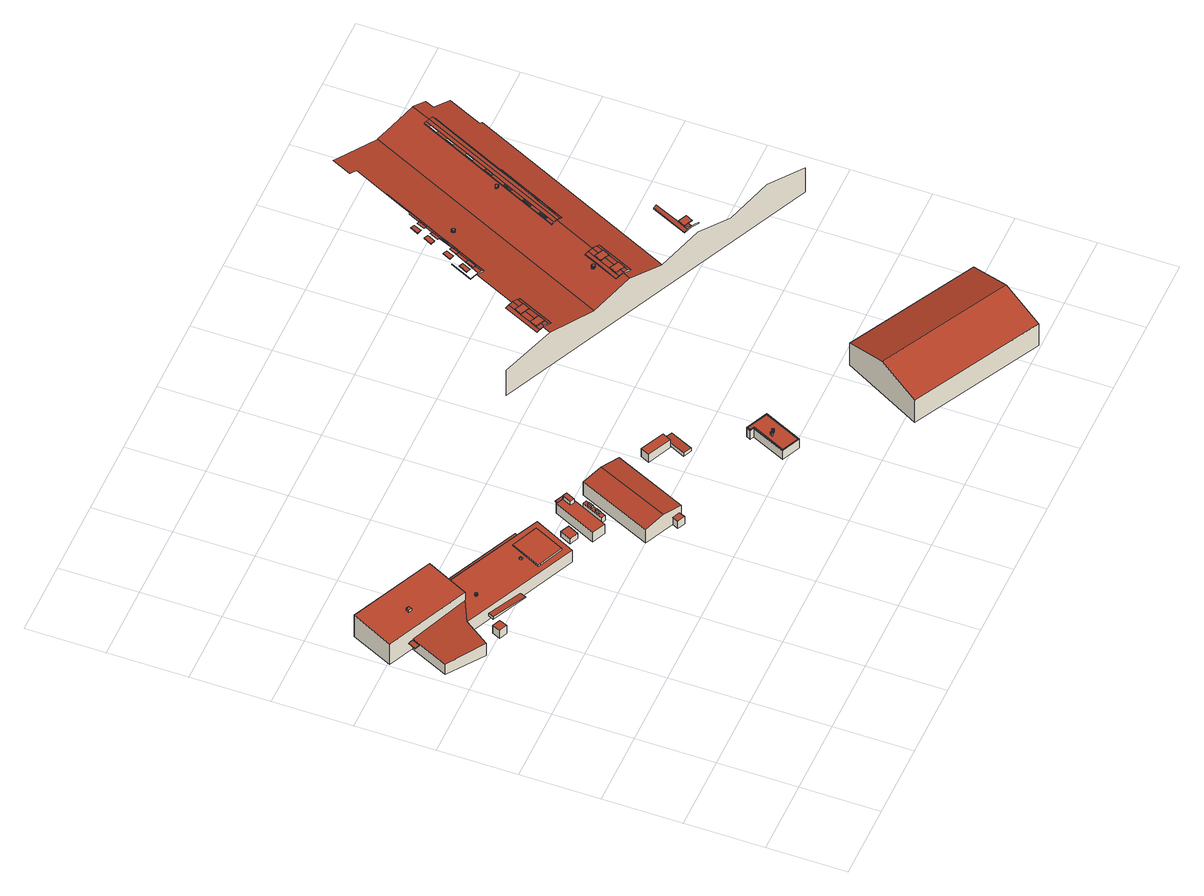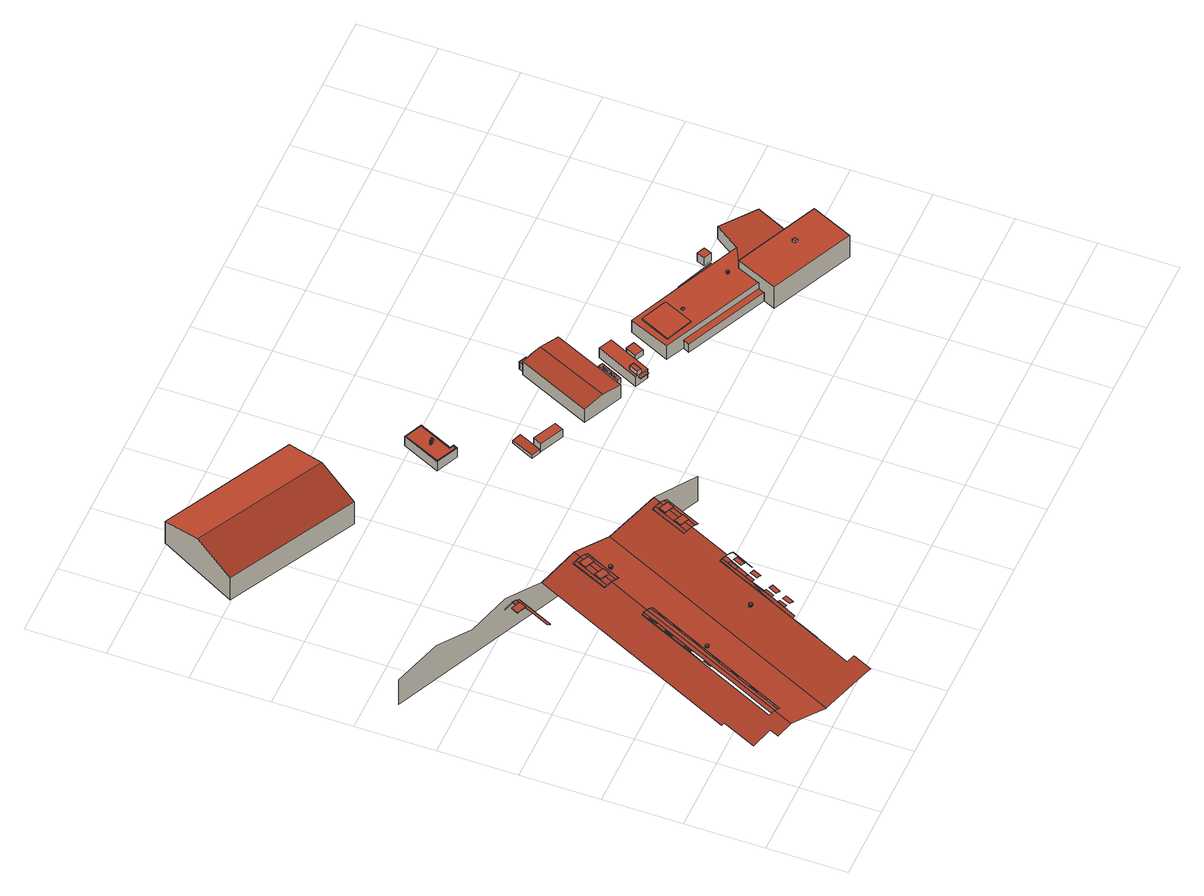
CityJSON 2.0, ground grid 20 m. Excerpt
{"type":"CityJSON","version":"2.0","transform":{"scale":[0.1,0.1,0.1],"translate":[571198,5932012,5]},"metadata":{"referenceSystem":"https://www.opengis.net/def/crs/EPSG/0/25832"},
"CityObjects":{
"building1":{"type":"Building","attributes":{"Grundfläche 2D":"4.786642","Grundhöhe NN":"6.213"},"geometry":[{"type":"Solid","lod":"3","boundaries":[[[[0,1,2,3]],[[4,5,3,2]],[[5,6,0,3]],[[6,7,1,0]],[[7,4,2,1]],[[7,6,5,4]]]],"semantics":{"surfaces":[{"type":"RoofSurface"},{"type":"WallSurface"},{"type":"GroundSurface"}],"values":[[0,1,1,1,1,2]]}}]},
"building2":{"type":"Building","attributes":{"Grundfläche 2D":"272.216123","Grundhöhe NN":"6.287"},"children":["building2-1","building2-2"],"geometry":[{"type":"Solid","lod":"3","boundaries":[[[[8,9,10,11]],[[11,10,12,13]],[[8,11,13,14]],[[9,8,14,15]],[[10,9,15,12]],[[14,13,12,15]]]],"semantics":{"surfaces":[{"type":"RoofSurface"},{"type":"WallSurface"},{"type":"GroundSurface"}],"values":[[0,1,1,1,1,2]]}}]},
"building2-1":{"type":"BuildingInstallation","parents":["building2"],"geometry":[{"type":"MultiSurface","lod":"3","boundaries":[[[16,17,18,19]],[[19,18,20,21]],[[16,19,21,22]],[[17,16,22,23]],[[18,17,23,20]]],"semantics":{"surfaces":[{"type":"RoofSurface"},{"type":"WallSurface"}],"values":[0,1,1,1,1]}}]},
"building2-2":{"type":"BuildingInstallation","parents":["building2"],"geometry":[{"type":"MultiSurface","lod":"3","boundaries":[[[24,25,26,27]],[[28,29,24,27]],[[30,28,27,26]],[[29,31,25,24]],[[31,30,26,25]],[[31,29,28,30]]],"semantics":{"surfaces":[{"type":"RoofSurface"},{"type":"WallSurface"},{"type":"OuterCeilingSurface"}],"values":[0,1,1,1,1,2]}}]},
"building3":{"type":"Building","attributes":{"Grundfläche 2D":"528.655139","Grundhöhe NN":"6.213"},"children":["building3-1","building3-2","building3-3"],"geometry":[{"type":"MultiSurface","lod":"3","boundaries":[[[32,33,34,35,36,37]],[[38,39,40,41,42,43],[44,45,46,47,48,49,50,51,52]],[[41,40,53,54,55]],[[56,57,58,59]],[[46,36,35,34,49,47]],[[46,45,37,36]],[[45,44,32,37]],[[33,32,44,52]],[[49,34,33,52,51]],[[39,59,60,61,40]],[[53,40,61,62]],[[54,53,62,63]],[[55,54,63,64]],[[41,55,64,65]],[[42,41,65,66,43]],[[38,43,66,67]],[[56,59,39,38,67,68]],[[59,58,69,60]],[[57,56,68,70]],[[58,57,70,69]],[[70,68,67,66,65,64,63,62,61,60,69]]],"semantics":{"surfaces":[{"type":"RoofSurface"},{"type":"WallSurface"},{"type":"GroundSurface"}],"values":[0,0,0,0,1,1,1,1,1,1,1,1,1,1,1,1,1,1,1,1,2]}}]},
"building3-1":{"type":"BuildingInstallation","parents":["building3"],"geometry":[{"type":"MultiSurface","lod":"3","boundaries":[[[71,72,73,74]],[[74,73,75,76]],[[71,74,76,77]],[[72,71,77,78]],[[73,72,78,75]]],"semantics":{"surfaces":[{"type":"RoofSurface"},{"type":"WallSurface"}],"values":[0,1,1,1,1]}}]},
"building3-2":{"type":"BuildingInstallation","parents":["building3"],"geometry":[{"type":"MultiSurface","lod":"3","boundaries":[[[79,80,81,82,83,84,85,86,87,88,89,90,91,92,93,94,95,96,97,98,99,100]],[[101,102,80,79]],[[102,103,81,80]],[[104,101,79,100]],[[103,105,82,81]],[[105,106,82]],[[106,107,83,82]],[[107,108,84,83]],[[108,109,85,84]],[[109,110,86,85]],[[110,111,87,86]],[[111,112,88,87]],[[112,113,89,88]],[[113,114,90,89]],[[114,115,91,90]],[[115,116,92,91]],[[116,117,93,92]],[[117,118,93]],[[118,119,94,93]],[[119,120,95,94]],[[120,121,96,95]],[[121,122,97,96]],[[122,123,98,97]],[[123,124,99,98]],[[124,104,100,99]]],"semantics":{"surfaces":[{"type":"RoofSurface"},{"type":"WallSurface"}],"values":[0,1,1,1,1,1,1,1,1,1,1,1,1,1,1,1,1,1,1,1,1,1,1,1,1]}}]},
"building3-3":{"type":"BuildingInstallation","parents":["building3"],"geometry":[{"type":"MultiSurface","lod":"3","boundaries":[[[125,126,127,128]],[[129,130,128,127]],[[130,131,125,128]],[[131,132,126,125]],[[132,129,127,126]],[[132,131,130,129]]],"semantics":{"surfaces":[{"type":"RoofSurface"},{"type":"WallSurface"},{"type":"OuterCeilingSurface"}],"values":[0,1,1,1,1,2]}}]},
"building4":{"type":"Building","attributes":{"Grundfläche 2D":"7.117193","Grundhöhe NN":"6.622"},"geometry":[{"type":"Solid","lod":"3","boundaries":[[[[133,134,135,136]],[[137,138,136,135]],[[138,139,133,136]],[[139,140,134,133]],[[140,137,135,134]],[[140,139,138,137]]]],"semantics":{"surfaces":[{"type":"RoofSurface"},{"type":"WallSurface"},{"type":"GroundSurface"}],"values":[[0,1,1,1,1,2]]}}]},
"building5":{"type":"Building","attributes":{"Grundfläche 2D":"44.686895","Grundhöhe NN":"6.668"},"children":["building5-1","building5-2"],"geometry":[{"type":"Solid","lod":"3","boundaries":[[[[141,142,143,144,145]],[[142,141,146,147]],[[143,142,147,148]],[[145,144,143,148,149]],[[146,141,145,149]],[[149,148,147,146]]]],"semantics":{"surfaces":[{"type":"RoofSurface"},{"type":"WallSurface"},{"type":"GroundSurface"}],"values":[[0,1,1,1,1,2]]}}]},
"building5-1":{"type":"BuildingInstallation","parents":["building5"],"geometry":[{"type":"MultiSurface","lod":"3","boundaries":[[[150,151,152,153]],[[151,150,154,155]],[[156,152,151,155,157]],[[156,158,153,152]],[[150,153,158,154]]],"semantics":{"surfaces":[{"type":"RoofSurface"},{"type":"WallSurface"}],"values":[0,1,1,1,1]}}]},
"building5-2":{"type":"BuildingInstallation","parents":["building5"],"geometry":[{"type":"MultiSurface","lod":"3","boundaries":[[[159,160,161,162]],[[162,161,163,164]],[[159,162,164,165]],[[160,159,165,166]],[[161,160,166,163]],[[164,163,166,165]]],"semantics":{"surfaces":[{"type":"RoofSurface"},{"type":"WallSurface"},{"type":"OuterCeilingSurface"}],"values":[0,1,1,1,1,2]}}]},
"building6":{"type":"Building","attributes":{"Grundfläche 2D":"6.510700","Grundhöhe NN":"6.691"},"children":["building6-1","building6-2"],"geometry":[{"type":"Solid","lod":"3","boundaries":[[[[167,168,169,170]],[[168,167,171,172]],[[169,168,172,173]],[[170,169,173,174]],[[167,170,174,171]],[[172,171,174,173]]]],"semantics":{"surfaces":[{"type":"RoofSurface"},{"type":"WallSurface"},{"type":"GroundSurface"}],"values":[[0,1,1,1,1,2]]}}]},
"building6-1":{"type":"BuildingInstallation","parents":["building6"],"geometry":[{"type":"MultiSurface","lod":"3","boundaries":[[[175,176,177,178]],[[178,177,179,180]],[[175,178,180,181]],[[176,175,181,182]],[[177,176,182,179]]],"semantics":{"surfaces":[{"type":"RoofSurface"},{"type":"WallSurface"}],"values":[0,1,1,1,1]}}]},
"building6-2":{"type":"BuildingInstallation","parents":["building6"],"geometry":[{"type":"MultiSurface","lod":"3","boundaries":[[[183,184,185,186]],[[186,185,187,188]],[[183,186,188,189]],[[184,183,189,190]],[[185,184,190,187]]],"semantics":{"surfaces":[{"type":"RoofSurface"},{"type":"WallSurface"}],"values":[0,1,1,1,1]}}]},
"building7":{"type":"Building","attributes":{"Grundfläche 2D":"227.565963","Grundhöhe NN":"6.437"},"geometry":[{"type":"Solid","lod":"3","boundaries":[[[[191,192,193,194,195,196]],[[197,191,196,198]],[[199,200,201,202]],[[198,196,195,203,204]],[[197,198,204,205]],[[202,206,207,194,193,192,191,197,205,208,199]],[[195,194,207,203]],[[200,199,208,209]],[[201,200,209,210]],[[202,201,210,206]],[[206,210,209,208,205,204,203,207]]]],"semantics":{"surfaces":[{"type":"RoofSurface"},{"type":"WallSurface"},{"type":"GroundSurface"}],"values":[[0,0,0,1,1,1,1,1,1,1,2]]}}]},
"building8":{"type":"Building","attributes":{"Grundfläche 2D":"16.402353","Grundhöhe NN":"6.283"},"geometry":[{"type":"Solid","lod":"3","boundaries":[[[[211,212,213,214]],[[215,216,214,213]],[[216,217,211,214]],[[217,218,212,211]],[[218,215,213,212]],[[218,217,216,215]]]],"semantics":{"surfaces":[{"type":"RoofSurface"},{"type":"WallSurface"},{"type":"GroundSurface"}],"values":[[0,1,1,1,1,2]]}}]},
"building9":{"type":"Building","attributes":{"Grundfläche 2D":"15.678052","Grundhöhe NN":"6.157"},"geometry":[{"type":"Solid","lod":"3","boundaries":[[[[219,220,221,222]],[[223,224,222,221]],[[224,225,219,222]],[[225,226,220,219]],[[226,223,221,220]],[[226,225,224,223]]]],"semantics":{"surfaces":[{"type":"RoofSurface"},{"type":"WallSurface"},{"type":"GroundSurface"}],"values":[[0,1,1,1,1,2]]}}]},
"building10":{"type":"Building","attributes":{"Grundfläche 2D":"56.947690","Grundhöhe NN":"6.309"},"children":["building10-1","building10-2","building10-3","building10-4"],"geometry":[{"type":"Solid","lod":"3","boundaries":[[[[227,228,229,230,231,232]],[[233,234,231,230]],[[234,235,232,231]],[[235,236,227,232]],[[236,237,228,227]],[[237,238,229,228]],[[238,233,230,229]],[[233,238,237,236,235,234]]]],"semantics":{"surfaces":[{"type":"RoofSurface"},{"type":"WallSurface"},{"type":"GroundSurface"}],"values":[[0,1,1,1,1,1,1,2]]}}]},
"building10-1":{"type":"BuildingInstallation","parents":["building10"],"geometry":[{"type":"MultiSurface","lod":"3","boundaries":[[[239,240,241,242,243,244,245,246]],[[230,231,245,244]],[[231,232,246,245]],[[232,227,239,246]],[[247,248,241,240]],[[242,241,248,249]],[[243,242,249,250]]],"semantics":{"surfaces":[{"type":"RoofSurface"},{"type":"WallSurface"}],"values":[0,1,1,1,1,1,1]}}]},
"building10-2":{"type":"BuildingInstallation","parents":["building10"],"geometry":[{"type":"MultiSurface","lod":"3","boundaries":[[[251,252,253,254,255,256,257,258,259,260,261,262,263,264,265,266,267,268,269]],[[255,254,270,271]],[[254,253,272,270]],[[256,255,271,273]],[[257,256,273,274]],[[258,257,274,275]],[[259,258,275,276]],[[260,259,276,277]],[[261,260,277,278]],[[262,261,278,279]],[[263,262,279,280]],[[264,263,280,281]],[[265,264,281,282]],[[266,265,282,283]],[[267,266,283,284]],[[268,267,284,285]],[[269,268,285,286]],[[251,269,286,287]],[[252,251,287,288]],[[253,252,288,272]]],"semantics":{"surfaces":[{"type":"RoofSurface"},{"type":"WallSurface"}],"values":[0,1,1,1,1,1,1,1,1,1,1,1,1,1,1,1,1,1,1,1]}}]},
"building10-3":{"type":"BuildingInstallation","parents":["building10"],"geometry":[{"type":"MultiSurface","lod":"3","boundaries":[[[240,239,289,290,244,243,291,292]],[[291,243,250,293]],[[292,291,293,294]],[[240,292,294,247]],[[227,228,289,239]],[[228,229,290,289]],[[229,230,244,290]]],"semantics":{"surfaces":[{"type":"RoofSurface"},{"type":"WallSurface"}],"values":[0,1,1,1,1,1,1]}}]},
"building10-4":{"type":"BuildingInstallation","parents":["building10"],"geometry":[{"type":"MultiSurface","lod":"3","boundaries":[[[295,296,297,298]],[[299,300,296,295]],[[300,301,297,296]],[[301,302,298,297]],[[302,299,295,298]]],"semantics":{"surfaces":[{"type":"RoofSurface"},{"type":"WallSurface"}],"values":[0,1,1,1,1]}}]},
"building11":{"type":"Building","attributes":{"Grundfläche 2D":"11258.269333","Grundhöhe NN":"5.771"},"children":["building11-1","building11-2","building11-3","building11-4","building11-5","building11-6","building11-7","building11-8","building11-9","building11-10","building11-11","building11-12","building11-13","building11-14","building11-15","building11-16"],"geometry":[{"type":"MultiSurface","lod":"3","boundaries":[[[303,304,305,306,307,308]],[[309,305,304,303,310,311,312,313]],[[314,315,310,303,308,316,317,318]],[[309,319,320,321,322,323,324,325,326,327,328,329,330,306,305]],[[313,331,320,319,309]],[[316,326,325,317,332,322,321,333,314,318,317]],[[331,313,312,334]],[[321,320,331,334,335,336,315,314,333]],[[337,338,339,340,341,342,343,344]],[[345,341,340,346]],[[337,347,348,349,350,351,352,353,338]],[[354,355,356,357,358,359]],[[360,361,362,363,364,365,366,356,355,354,359,367]],[[368,369,370,371,372,373,374,375,376,351,350,377,378,379,347,337,344]],[[380,381,360,367,382]],[[380,382,367,359,358,383,384,385,386]],[[387,388,389,385,384]],[[366,390,391,392,393,394,395,388,387,396,397,398,399,357,356]],[[365,400,391,390,366]],[[364,401,400,365]],[[402,393,392,403,404,386,385,389]],[[373,405,406]],[[400,401,407,408,409,410,381,380,386,404,403,392,391]],[[411,412,413,414,415,416,417,418,419,420,421]],[[422,423,424,425,426,343,342,336,335,334,312,311,418,417,427,428]],[[429,430,431,432,433,434,372,371,370,369,368,344,343,426,435,436]],[[372,434,433,432,431,430,437,438,439,440,441,442,443,444,445,446,405,373]],[[447,448,449,450,451,452,453,454]],[[455,456,457,458]],[[459,460,461,456,455,458,462,463,464]],[[465,457,456]],[[465,456,466,467]],[[468,469,462,458,457,470,471,472]],[[473,463,462,469]],[[474,475,427,417,416,362,361,360,381,410,409,408,451,450,476,477,478]],[[479,453,452,480,481,482]],[[483,480,452]],[[484,485,454,453,479,482,481,480,483,486,487,488,489,490,491],[492,493,494,495,496,497],[498,499,500,501,502,503]],[[504,483,452]],[[488,505,489]],[[506,476,450,449,507]],[[508,509,510,511,512,513,514,515,452,451,408,407,401,364,363,362,416,415,516]],[[448,517,518,519,520,506,507,449],[521,522,523,524],[525,526,527,528,529,530],[531,532,533,534],[535,536,537,538],[539,540,541,542],[543,544,545,546],[547,548,549,550]],[[485,484,491,490,489,551,552,553,554,555,556,557,558,559,447,454]],[[448,447,559,560,520,519,518,517]]],"semantics":{"surfaces":[{"type":"RoofSurface"},{"type":"WallSurface"}],"values":[0,1,0,0,0,0,1,1,1,1,0,0,1,0,1,0,0,0,0,1,0,0,1,1,0,1,0,1,0,1,0,0,0,1,0,1,1,0,1,0,1,0,0,0,0]}}]},
"building11-1":{"type":"BuildingInstallation","parents":["building11"],"geometry":[{"type":"MultiSurface","lod":"3","boundaries":[[[561,562,563,564]],[[561,564,316,308]],[[306,330,329,562,561,308,307]],[[563,562,329,328]],[[326,316,564,563,328,327]]],"semantics":{"surfaces":[{"type":"RoofSurface"},{"type":"WallSurface"}],"values":[0,1,1,1,1]}}]},
"building11-2":{"type":"BuildingInstallation","parents":["building11"],"geometry":[{"type":"MultiSurface","lod":"3","boundaries":[[[565,566,567,568]],[[565,568,332,317]],[[324,566,565,317,325]],[[567,566,324,323]],[[332,568,567,323,322]]],"semantics":{"surfaces":[{"type":"RoofSurface"},{"type":"WallSurface"}],"values":[0,1,1,1,1]}}]},
"building11-3":{"type":"BuildingInstallation","parents":["building11"],"geometry":[{"type":"MultiSurface","lod":"3","boundaries":[[[569,570,571,572,573]],[[574,575,349,348]],[[569,573,576,577]],[[575,377,350,349]],[[578,571,570,569,577,579]],[[574,348,347,379]],[[572,571,578,580]],[[377,575,574,379,378]]],"semantics":{"surfaces":[{"type":"RoofSurface"},{"type":"WallSurface"}],"values":[0,0,1,1,1,1,1,1]}}]},
"building11-4":{"type":"BuildingInstallation","parents":["building11"],"geometry":[{"type":"MultiSurface","lod":"3","boundaries":[[[581,582,583,584]],[[581,584,384,383]],[[581,383,358]],[[399,398,582,581,358,357]],[[583,582,398,397]],[[387,384,584,583,397,396]]],"semantics":{"surfaces":[{"type":"RoofSurface"},{"type":"WallSurface"}],"values":[0,1,1,1,1,1]}}]},
"building11-5":{"type":"BuildingInstallation","parents":["building11"],"geometry":[{"type":"MultiSurface","lod":"3","boundaries":[[[585,586,587,588,589,590,591,592,593,594,595,596,597,598,599,600,601,602,603,604,605,606,607,608,609,610,611,612,613]],[[590,589,614,615]],[[591,590,615,616]],[[592,591,616,617]],[[589,588,618,614]],[[593,592,617,619]],[[594,593,619,620]],[[594,620,621]],[[595,594,621,622]],[[596,595,622,623]],[[597,596,623,624]],[[598,597,624,625]],[[599,598,625,626]],[[600,599,626,627]],[[600,627,628]],[[601,600,628,629]],[[602,601,629,630]],[[603,602,630,631]],[[604,603,631,632]],[[605,604,632,633]],[[606,605,633,634]],[[607,606,634,635]],[[608,607,635,636]],[[609,608,636,637]],[[610,609,637,638]],[[611,610,638,639]],[[612,611,639,640]],[[613,612,640,641]],[[613,641,642]],[[585,613,642,643]],[[586,585,643,644]],[[587,586,644,645]],[[588,587,645,618]]],"semantics":{"surfaces":[{"type":"RoofSurface"},{"type":"WallSurface"}],"values":[0,1,1,1,1,1,1,1,1,1,1,1,1,1,1,1,1,1,1,1,1,1,1,1,1,1,1,1,1,1,1,1,1]}}]},
"building11-6":{"type":"BuildingInstallation","parents":["building11"],"geometry":[{"type":"MultiSurface","lod":"3","boundaries":[[[646,647,648,649,650]],[[352,651,652,653,353]],[[654,646,650,655,656]],[[653,652,374,373,657]],[[647,646,654,658]],[[651,352,351,376]],[[647,658,659,648]],[[374,652,651,376,375]]],"semantics":{"surfaces":[{"type":"RoofSurface"},{"type":"WallSurface"}],"values":[0,0,1,1,1,1,1,1]}}]},
"building11-7":{"type":"BuildingInstallation","parents":["building11"],"geometry":[{"type":"MultiSurface","lod":"3","boundaries":[[[660,661,662,663]],[[660,663,402,389]],[[395,661,660,389,388]],[[662,661,395,394]],[[402,663,662,394,393]]],"semantics":{"surfaces":[{"type":"RoofSurface"},{"type":"WallSurface"}],"values":[0,1,1,1,1]}}]},
"building11-8":{"type":"BuildingInstallation","parents":["building11"],"geometry":[{"type":"MultiSurface","lod":"3","boundaries":[[[664,665,666,667]],[[668,669,670,671]],[[672,667,666,673,674]],[[669,446,675,670]],[[664,667,672,676]],[[405,668,671,677,406]],[[665,664,676,678,679]],[[669,668,405,446]]],"semantics":{"surfaces":[{"type":"RoofSurface"},{"type":"WallSurface"}],"values":[0,0,1,1,1,1,1,1]}}]},
"building11-9":{"type":"BuildingInstallation","parents":["building11"],"geometry":[{"type":"MultiSurface","lod":"3","boundaries":[[[680,681,682,683]],[[684,685,686,687]],[[682,688,683]],[[688,689,683]],[[685,442,441,686]],[[683,689,690,680]],[[444,684,687,691,445]],[[680,690,692,693]],[[693,694,680]],[[694,681,680]],[[685,684,444,443,442]]],"semantics":{"surfaces":[{"type":"RoofSurface"},{"type":"WallSurface"}],"values":[0,0,1,1,1,1,1,1,1,1,1]}}]},
"building11-10":{"type":"BuildingInstallation","parents":["building11"],"geometry":[{"type":"MultiSurface","lod":"3","boundaries":[[[695,696,697,698,699,700,701,702,703,704,705,706,707,708,709,710,711,712,713,714,715,716,717,718,719,720,721,722,723,724,725]],[[698,697,726,727]],[[699,698,727,728]],[[695,725,729,730]],[[696,695,730,731]],[[697,696,731,726]],[[700,699,728,732]],[[701,700,732,733]],[[702,701,733,734]],[[703,702,734,735]],[[704,703,735,736]],[[705,704,736,737]],[[706,705,737,738]],[[707,706,738,739]],[[708,707,739,740]],[[709,708,740,741]],[[710,709,741,742]],[[711,710,742,743]],[[712,711,743,744]],[[713,712,744,745]],[[714,713,745,746]],[[715,714,746,747]],[[716,715,747,748]],[[717,716,748,749]],[[718,717,749,750]],[[719,718,750,751]],[[720,719,751,752]],[[721,720,752,753]],[[722,721,753,754]],[[755,724,723,722,754,756]],[[725,724,755,729]]],"semantics":{"surfaces":[{"type":"RoofSurface"},{"type":"WallSurface"}],"values":[0,1,1,1,1,1,1,1,1,1,1,1,1,1,1,1,1,1,1,1,1,1,1,1,1,1,1,1,1,1,1]}}]},
"building11-11":{"type":"BuildingInstallation","parents":["building11"],"geometry":[{"type":"MultiSurface","lod":"3","boundaries":[[[547,757,758,548]],[[759,499,498,503,502]],[[549,548,758]],[[501,759,502]],[[550,757,547]],[[757,550,549,758]],[[759,501,500,499]]],"semantics":{"surfaces":[{"type":"RoofSurface"},{"type":"WallSurface"}],"values":[0,0,1,1,1,1,1]}}]},
"building11-12":{"type":"BuildingInstallation","parents":["building11"],"geometry":[{"type":"MultiSurface","lod":"3","boundaries":[[[760,761,762,763,764,465,467,466,765,766,767]],[[764,763,470,457]],[[467,466,467,465,764,457,465]],[[768,765,466,769]],[[766,765,768,770]],[[767,760,761,771,470,763,762,761,760,767,766,770,772]]],"semantics":{"surfaces":[{"type":"RoofSurface"},{"type":"WallSurface"}],"values":[0,1,1,1,1,1]}}]},
"building11-13":{"type":"BuildingInstallation","parents":["building11"],"geometry":[{"type":"MultiSurface","lod":"3","boundaries":[[[773,537,536,774]],[[494,775,776,496,495]],[[497,496,776]],[[535,774,536]],[[773,774,535,538]],[[538,537,773]],[[493,775,494]],[[497,776,775,493,492]]],"semantics":{"surfaces":[{"type":"RoofSurface"},{"type":"WallSurface"}],"values":[0,0,1,1,1,1,1,1]}}]},
"building11-14":{"type":"BuildingInstallation","parents":["building11"],"geometry":[{"type":"MultiSurface","lod":"3","boundaries":[[[777,778,779,780,781,782,783,784,785,786,787,788,789,790,791,792,793,794,795,796,797,798,799,800,801,802,803]],[[802,801,804,805]],[[803,802,805,806]],[[777,803,806,807]],[[778,777,807,808]],[[779,778,808,809]],[[780,779,809,810]],[[781,780,810,811]],[[782,781,811,812]],[[782,812,813]],[[783,782,813,814]],[[784,783,814,815]],[[785,784,815,816]],[[786,785,816,817]],[[787,786,817,818]],[[787,818,819]],[[788,787,819,820]],[[789,788,820,821]],[[790,789,821,822]],[[791,790,822,823]],[[792,791,823,824]],[[793,792,824,825]],[[794,793,825,826]],[[795,794,826,827]],[[796,795,827,828]],[[797,796,828,829]],[[798,797,829,830]],[[799,798,830,831]],[[800,799,831,832]],[[801,800,832,804]]],"semantics":{"surfaces":[{"type":"RoofSurface"},{"type":"WallSurface"}],"values":[0,1,1,1,1,1,1,1,1,1,1,1,1,1,1,1,1,1,1,1,1,1,1,1,1,1,1,1,1,1]}}]},
"building11-15":{"type":"BuildingInstallation","parents":["building11"],"geometry":[{"type":"MultiSurface","lod":"3","boundaries":[[[528,527,833,834,529]],[[505,488,835,836,837]],[[835,488,487,486]],[[836,835,486]],[[526,833,527]],[[530,834,833,526,525]],[[530,529,834]]],"semantics":{"surfaces":[{"type":"RoofSurface"},{"type":"WallSurface"}],"values":[0,0,1,1,1,1,1]}}]},
"building11-16":{"type":"BuildingInstallation","parents":["building11"],"geometry":[{"type":"MultiSurface","lod":"3","boundaries":[[[838,531,534,839]],[[840,841,842,843,844]],[[841,845,842]],[[533,839,534]],[[839,533,532,838]],[[532,531,838]]],"semantics":{"surfaces":[{"type":"RoofSurface"},{"type":"WallSurface"}],"values":[0,0,1,1,1,1]}}]},
"building12":{"type":"Building","attributes":{"Grundfläche 2D":"836.266595","Grundhöhe NN":"7.132"},"geometry":[{"type":"Solid","lod":"3","boundaries":[[[[846,847,848,849]],[[850,846,849,851]],[[851,849,848,852,853]],[[850,851,853,854]],[[847,846,850,854,855]],[[848,847,855,852]],[[853,852,855,854]]]],"semantics":{"surfaces":[{"type":"RoofSurface"},{"type":"WallSurface"},{"type":"GroundSurface"}],"values":[[0,0,1,1,1,1,2]]}}]}
},
"vertices":[
[190,786,38],[199,806,38],[179,815,38],[170,795,38],[179,815,12],[170,795,12],[190,786,12],[199,806,12],
[213,896,80],[262,1002,84],[52,1100,84],[2,994,80],[52,1100,13],[2,994,13],[213,896,13],[262,1002,13],
[115,986,89],[118,994,89],[111,998,89],[107,990,89],[111,998,82],[107,990,82],[115,986,82],[118,994,82],
[55,969,42],[45,949,42],[57,944,42],[66,964,42],[66,964,40],[55,969,40],[57,944,40],[45,949,40],
[439,752,57],[475,829,58],[407,859,58],[372,783,57],[372,782,57],[377,780,57],[496,835,56],[240,955,58],[213,896,55],[154,867,53],[302,798,52],[448,730,51],[439,752,52],[377,780,52],[372,782,52],[372,783,52],[396,835,55],[407,859,56],[431,849,56],[450,840,56],[475,829,55],[66,964,46],[21,867,46],[110,803,52],[450,857,39],[458,873,39],[248,971,39],[240,955,39],[240,955,12],[213,896,12],[66,964,12],[21,867,12],[110,803,12],[154,867,12],[448,730,12],[496,835,12],[450,857,12],[248,971,12],[458,873,12],
[378,823,59],[380,828,59],[376,830,59],[374,825,59],[376,830,54],[374,825,54],[378,823,54],[380,828,54],
[238,876,61],[238,877,61],[239,877,61],[239,878,61],[239,879,61],[239,880,61],[238,880,61],[238,881,61],[237,881,61],[236,881,61],[235,881,61],[234,881,61],[234,880,61],[233,880,61],[233,879,61],[233,878,61],[233,877,61],[234,877,61],[234,876,61],[235,876,61],[236,875,61],[237,876,61],[238,876,54],[238,877,54],[239,877,54],[237,876,54],[239,878,54],[239,878,55],[239,879,55],[239,880,55],[238,880,55],[238,881,55],[237,881,55],[236,881,55],[235,881,55],[234,881,55],[234,880,55],[233,880,55],[233,879,55],[233,879,54],[233,878,54],[233,877,54],[234,877,54],[234,876,54],[235,876,54],[236,875,54],
[205,825,35],[295,782,29],[302,798,29],[212,840,35],[302,798,27],[212,840,27],[205,825,27],[295,782,27],
[516,745,33],[529,772,33],[507,782,33],[494,754,33],[507,782,16],[494,754,16],[516,745,16],[529,772,16],
[570,818,48],[518,709,48],[552,693,48],[592,780,48],[603,803,48],[570,818,17],[518,709,17],[552,693,17],[603,803,17],
[598,804,61],[587,809,61],[577,787,61],[587,782,61],[598,804,48],[587,809,48],[577,787,48],[582,798,48],[587,782,48],
[579,824,45],[575,816,45],[597,806,45],[601,814,45],[597,806,43],[601,814,43],[579,824,43],[575,816,43],
[606,768,33],[580,712,33],[590,708,33],[616,764,33],[606,768,17],[580,712,17],[590,708,17],[616,764,17],
[589,722,39],[593,720,39],[598,732,39],[594,734,39],[598,732,33],[594,734,33],[589,722,33],[593,720,33],
[599,744,39],[603,742,39],[609,754,39],[604,756,39],[609,754,33],[604,756,33],[599,744,33],[603,742,33],
[613,575,66],[637,563,62],[656,555,58],[662,552,57],[746,737,57],[697,760,66],[562,598,57],[646,784,57],[637,563,38],[630,548,38],[649,539,38],[656,555,38],[746,737,14],[646,784,14],[562,598,14],[656,555,14],[662,552,14],[637,563,14],[630,548,14],[649,539,14],
[855,656,39],[866,678,39],[806,707,39],[795,684,39],[806,707,13],[795,684,13],[855,656,13],[866,678,13],
[842,619,23],[864,609,21],[891,667,21],[869,677,23],[891,667,12],[869,677,12],[842,619,12],[864,609,12],
[962,386,42],[1007,483,42],[951,510,42],[945,498,42],[955,494,42],[915,408,42],[945,498,13],[955,494,13],[915,408,13],[962,386,13],[1007,483,13],[951,510,13],
[962,386,43],[961,389,43],[918,409,43],[958,494,43],[948,499,43],[945,498,43],[955,494,43],[915,408,43],[961,389,42],[918,409,42],[958,494,42],[948,499,42],
[959,447,51],[960,447,51],[961,447,51],[962,448,51],[963,448,51],[963,449,51],[963,450,51],[963,451,51],[962,451,51],[962,452,51],[961,452,51],[960,452,51],[959,452,51],[959,451,51],[958,451,51],[958,450,51],[958,449,51],[958,448,51],[959,448,51],[962,448,42],[963,448,42],[961,447,42],[963,449,42],[963,450,42],[963,451,42],[962,451,42],[962,452,42],[961,452,42],[960,452,42],[959,452,42],[959,451,42],[958,451,42],[958,450,42],[958,449,42],[958,448,42],[959,448,42],[959,447,42],[960,447,42],
[1007,483,43],[951,510,43],[952,507,43],[1004,482,43],[952,507,42],[1004,482,42],
[955,452,49],[952,453,49],[948,446,49],[951,445,49],[955,452,42],[952,453,42],[948,446,42],[951,445,42],
[991,1027,118],[1000,1023,120],[1003,1022,121],[1007,1032,121],[1003,1034,120],[995,1038,118],[1015,1016,118],[983,1031,115],[1000,1023,119],[1022,1013,114],[1022,1013,115],[1034,1121,118],[1026,1124,115],[1004,1056,118],[1017,1084,118],[1025,1102,118],[1041,1072,118],[1058,1109,118],[1046,1115,121],[1037,1096,121],[1049,1091,118],[1040,1073,119],[1029,1078,121],[1016,1050,121],[1022,1047,119],[1027,1045,118],[1019,1027,119],[1010,1031,120],[1065,1106,115],[1026,1102,118],[1044,1116,120],[1065,1106,114],[1046,1115,119],[1044,1116,119],[1108,1216,119],[1098,1220,120],[1086,1226,119],[1078,1230,116],[1078,1230,115],[1094,1222,119],[1113,1213,114],[1113,1213,116],[1105,1287,115],[1105,1287,116],[1116,1234,119],[1110,1237,120],[1120,1259,120],[1126,1256,119],[1140,1284,119],[1134,1287,120],[1135,1291,120],[1220,919,119],[1222,918,119],[1223,917,119],[1228,928,119],[1216,933,117],[1211,923,117],[1203,927,113],[1220,919,118],[1222,918,118],[1223,917,118],[1242,908,111],[1242,908,114],[1235,912,117],[1203,927,114],[1122,1232,116],[1132,1253,116],[1146,1282,116],[1155,1302,116],[1172,1338,116],[1149,1305,119],[1149,1304,118],[1141,1286,118],[1140,1284,118],[1127,1255,118],[1117,1235,118],[1117,1234,119],[1246,1020,114],[1246,1020,113],[1230,985,114],[1215,934,117],[1224,952,117],[1246,998,117],[1254,1016,117],[1236,946,119],[1249,974,119],[1237,979,117],[1261,968,117],[1278,1005,117],[1266,1011,119],[1257,992,119],[1269,986,117],[1260,968,117],[1242,943,118],[1248,940,117],[1239,922,117],[1230,927,119],[1285,1002,114],[1285,1002,112],[1246,997,117],[1265,1011,119],[1255,1016,117],[1166,1341,119],[1164,1342,119],[1266,1011,118],[1265,1011,118],[1255,1016,115],[1254,1016,115],[1699,669,89],[1594,719,118],[1494,766,89],[1402,809,118],[1302,856,89],[1212,899,118],[1114,945,89],[991,1003,119],[870,1060,90],[870,1060,8],[1699,669,8],[1298,1652,119],[1274,1603,119],[1275,1602,119],[1293,1594,114],[1250,1503,114],[1420,1594,89],[1309,1646,116],[1224,1448,116],[1216,1430,116],[1205,1408,116],[1201,1399,116],[1191,1378,116],[1182,1360,116],[1250,1503,116],[1234,1469,116],[1210,1433,118],[1201,1414,118],[1200,1411,118],[1199,1411,119],[1195,1402,119],[1195,1402,118],[1186,1382,118],[1185,1381,118],[1185,1381,119],[1176,1363,119],[1317,1117,119],[1308,1122,118],[1302,1124,115],[1302,1124,114],[1316,1118,118],[1331,1111,113],[1331,1111,115],[1326,1113,118],[1410,828,121],[1411,828,121],[1404,844,119],[1399,833,119],[1431,819,112],[1431,819,115],[1424,822,119],[1392,837,115],[1392,837,113],[1411,828,118],[1415,839,121],[1416,838,121],[1415,838,121],[1443,927,119],[1435,930,115],[1413,862,119],[1426,890,119],[1434,908,119],[1435,930,112],[1461,1575,101],[1421,1594,89],[1482,1506,114],[1495,1499,118],[1518,1548,118],[1339,1130,115],[1389,1235,115],[1372,1198,115],[1362,1177,115],[1399,1256,115],[1344,1153,118],[1335,1132,118],[1396,1257,116],[1390,1245,117],[1386,1237,117],[1384,1237,118],[1367,1201,118],[1357,1180,118],[1364,1188,116],[1359,1178,116],[1357,1179,117],[1358,1181,117],[1367,1201,117],[1369,1200,116],[1345,1153,117],[1346,1152,117],[1342,1143,116],[1337,1131,116],[1335,1132,117],[1344,1151,117],[1416,1292,115],[1384,1237,117],[1482,1506,115],[1361,1249,115],[1550,1398,91],[1591,1486,91],[1548,1506,105],[1544,1508,106],[1554,1531,106],[1519,1548,118],[1496,1499,118],[1510,1492,113],[1557,1395,89],[1376,1267,118],[1404,1324,118],[1481,1488,118],[1488,1503,118],[1477,1490,116],[1481,1489,117],[1470,1467,117],[1467,1469,116],[1367,1256,116],[1373,1268,116],[1376,1267,117],[1375,1265,117],[1366,1246,117],[1363,1248,116],[1393,1303,117],[1390,1305,116],[1400,1326,116],[1403,1324,117],[1346,1211,116],[1349,1209,117],[1339,1188,117],[1336,1189,116],[1430,1382,117],[1420,1361,117],[1417,1362,116],[1427,1383,116],[1447,1419,117],[1445,1420,116],[1455,1441,116],[1457,1440,117],[1326,1161,117],[1316,1140,117],[1314,1142,116],[1323,1163,116],[1411,1295,118],[1421,1316,118],[1438,1353,118],[1448,1374,118],[1465,1410,118],[1488,1459,118],[1498,1480,118],[1505,1495,118],[1496,1499,119],[1495,1499,119],
[995,1038,121],[1019,1027,121],[1027,1045,121],[1004,1056,121],
[1017,1084,121],[1040,1073,121],[1049,1091,121],[1026,1102,121],
[1102,1268,120],[1102,1266,120],[1092,1246,120],[1102,1241,120],[1112,1263,120],[1117,1234,120],[1127,1255,120],[1105,1266,119],[1102,1268,118],[1092,1246,118],[1102,1266,118],[1095,1245,119],
[1215,934,120],[1239,922,120],[1248,940,120],[1224,952,120],
[1221,994,116],[1220,994,116],[1219,994,116],[1218,994,116],[1218,993,116],[1217,993,116],[1217,992,116],[1216,992,116],[1216,991,116],[1216,990,116],[1216,989,116],[1216,988,116],[1217,988,116],[1217,987,116],[1218,987,116],[1218,986,116],[1219,986,116],[1220,986,116],[1221,986,116],[1222,986,116],[1223,987,116],[1224,988,116],[1224,989,116],[1224,990,116],[1224,991,116],[1224,992,116],[1224,993,116],[1223,993,116],[1222,994,116],[1218,993,108],[1217,993,108],[1217,992,108],[1216,992,108],[1218,994,109],[1216,991,108],[1216,990,108],[1216,990,109],[1216,989,109],[1216,988,109],[1217,988,109],[1217,987,109],[1218,987,109],[1218,986,109],[1218,986,110],[1219,986,110],[1220,986,110],[1221,986,110],[1222,986,110],[1223,987,111],[1224,988,111],[1224,989,111],[1224,990,111],[1224,991,110],[1224,992,110],[1224,993,110],[1223,993,110],[1222,994,110],[1222,994,109],[1221,994,109],[1220,994,109],[1219,994,109],
[1125,1316,120],[1115,1295,120],[1126,1291,120],[1129,1298,120],[1135,1311,120],[1140,1284,120],[1149,1304,120],[1143,1307,120],[1125,1316,118],[1134,1311,119],[1128,1314,119],[1144,1307,119],[1115,1295,118],[1118,1294,119],
[1237,979,120],[1260,968,120],[1269,986,120],[1246,997,120],
[1142,1352,120],[1152,1348,120],[1162,1369,120],[1153,1374,120],[1166,1341,120],[1176,1363,120],[1170,1366,120],[1160,1344,120],[1153,1374,118],[1158,1371,119],[1155,1373,119],[1174,1364,119],[1142,1352,118],[1163,1342,119],[1145,1351,119],[1149,1349,119],
[1161,1392,120],[1171,1388,120],[1180,1409,120],[1171,1413,120],[1185,1381,120],[1195,1402,120],[1188,1405,120],[1179,1384,120],[1174,1412,119],[1171,1413,118],[1161,1392,118],[1184,1382,119],[1164,1391,119],[1165,1390,119],[1166,1390,119],
[1205,1328,112],[1204,1328,112],[1204,1327,112],[1204,1326,112],[1203,1326,112],[1203,1325,112],[1203,1324,112],[1203,1323,112],[1204,1323,112],[1204,1322,112],[1205,1321,112],[1206,1321,112],[1206,1320,112],[1207,1320,112],[1208,1320,112],[1209,1321,112],[1210,1321,112],[1210,1322,112],[1211,1322,112],[1211,1323,112],[1211,1324,112],[1211,1325,112],[1211,1326,112],[1211,1327,112],[1210,1327,112],[1210,1328,112],[1209,1328,112],[1208,1328,112],[1208,1329,112],[1207,1329,112],[1206,1328,112],[1204,1327,107],[1204,1326,107],[1203,1326,107],[1206,1328,107],[1205,1328,107],[1204,1328,107],[1203,1325,107],[1203,1324,107],[1203,1323,107],[1204,1323,107],[1204,1322,106],[1205,1321,106],[1206,1321,106],[1206,1320,106],[1207,1320,106],[1208,1320,105],[1209,1321,105],[1210,1321,105],[1210,1322,105],[1211,1322,105],[1211,1323,105],[1211,1324,105],[1211,1325,105],[1211,1326,105],[1211,1327,105],[1210,1327,106],[1210,1328,106],[1209,1328,106],[1208,1328,106],[1207,1329,106],[1208,1329,106],
[1323,1163,117],[1314,1142,117],[1337,1131,117],
[1425,856,121],[1424,857,121],[1423,857,121],[1413,862,121],[1404,844,121],[1427,833,121],[1436,851,121],[1426,856,121],[1427,833,119],[1418,837,120],[1436,851,119],[1423,857,120],[1431,853,120],
[1336,1189,117],[1346,1211,117],[1359,1178,117],[1369,1200,117],
[1364,1286,117],[1363,1286,117],[1362,1285,117],[1362,1284,117],[1361,1283,117],[1361,1282,117],[1362,1281,117],[1362,1280,117],[1363,1280,117],[1363,1279,117],[1364,1279,117],[1365,1279,117],[1366,1279,117],[1367,1279,117],[1368,1279,117],[1368,1280,117],[1369,1280,117],[1369,1281,117],[1369,1282,117],[1369,1283,117],[1369,1284,117],[1369,1285,117],[1368,1285,117],[1368,1286,117],[1367,1286,117],[1366,1286,117],[1365,1286,117],[1367,1286,111],[1366,1286,111],[1365,1286,111],[1364,1286,111],[1363,1286,110],[1362,1285,110],[1362,1284,110],[1361,1283,110],[1361,1282,110],[1361,1282,111],[1362,1281,111],[1362,1280,111],[1363,1280,111],[1363,1279,111],[1364,1279,111],[1364,1279,112],[1365,1279,112],[1366,1279,112],[1367,1279,112],[1368,1279,112],[1368,1280,112],[1369,1280,112],[1369,1281,112],[1369,1282,112],[1369,1283,112],[1369,1284,112],[1369,1285,112],[1368,1285,112],[1368,1286,112],
[1373,1268,117],[1363,1248,117],[1396,1257,117],[1394,1258,117],[1385,1239,117],
[1390,1305,117],[1400,1326,117],[1411,1295,117],[1413,1294,117],[1423,1315,117],[1421,1316,117],[1420,1314,117],[1419,1306,117],
[1501,101,128],[1555,202,93],[1234,374,93],[1179,273,128],[1448,1,93],[1125,172,93],[1234,374,21],[1125,172,21],[1448,1,21],[1555,202,21]
]}
